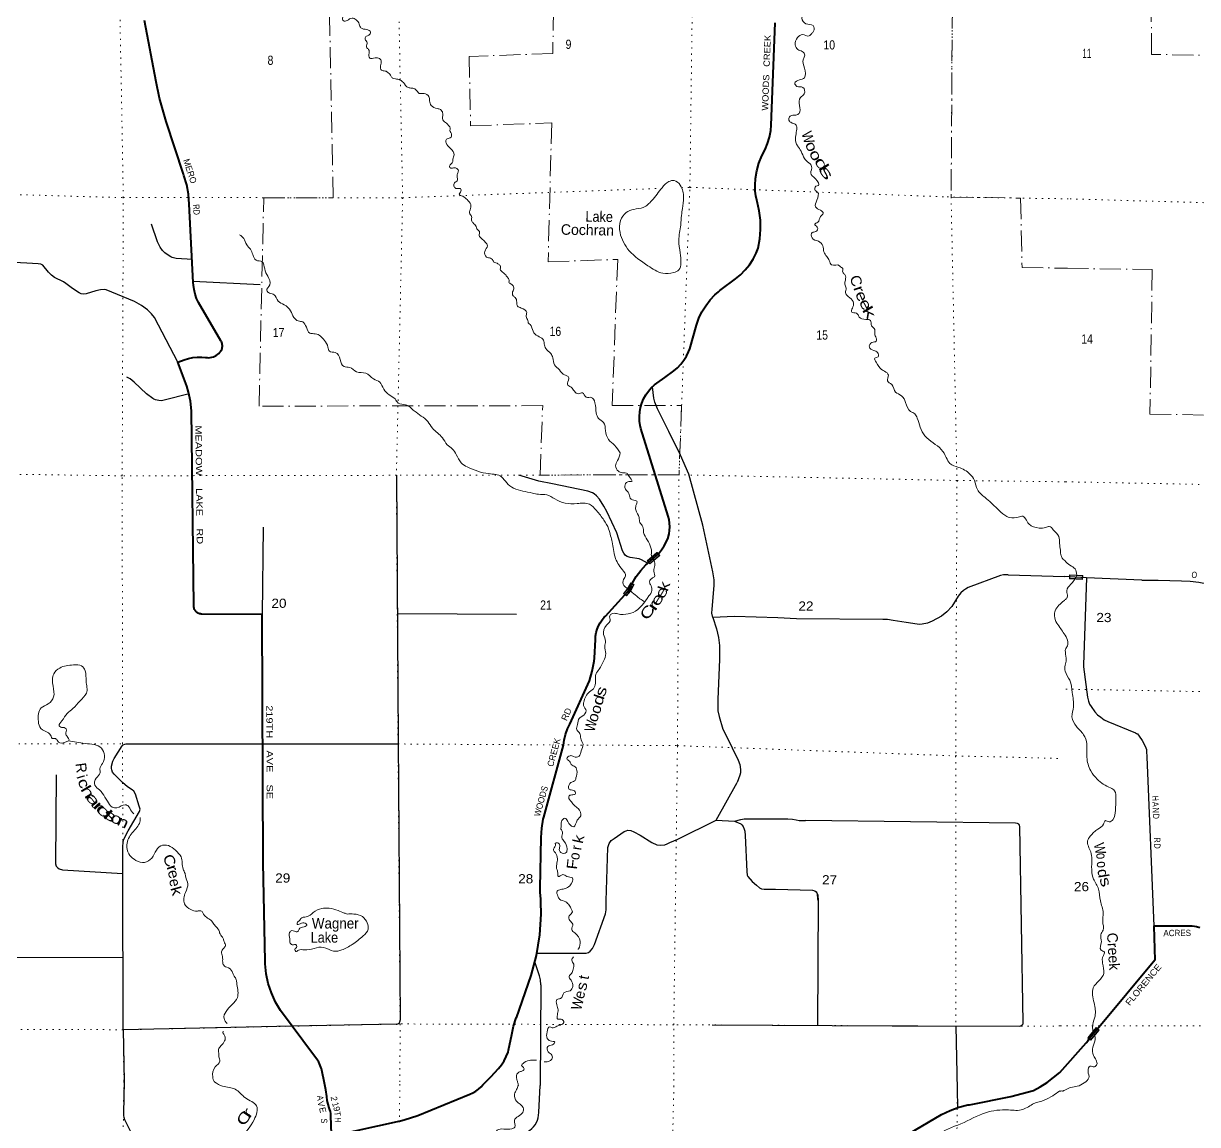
# Model space of a CAD drawing. Header units: feet. Extents: x -248627 to 3, y 0 to 184934.
# Drawn here: x -235923 to -213602, y 138053 to 158997 of the extents above; entities that cross this region are included whole.
import ezdxf
from ezdxf.enums import TextEntityAlignment as Align

# ---------------------------------------------------------------- set-up
doc = ezdxf.new("R2010")
doc.units = ezdxf.units.FT
doc.header["$LTSCALE"] = 80
doc.linetypes.add('DOT_DASHED', pattern=[7.7, 5, -1.2, 0.3, -1.2])
doc.linetypes.add('DOTTED', pattern=[1.5, 0.3, -1.2])
for name, color, linetype, lineweight in [('26', 7, 'Continuous', 40), ('29', 7, 'Continuous', 25), ('30', 7, 'Continuous', 13), ('31', 7, 'Continuous', 13), ('39', 7, 'Continuous', 13), ('41', 7, 'Continuous', 13), ('44', 7, 'DOT_DASHED', 13), ('61', 7, 'Continuous', 13), ('7', 7, 'DOTTED', 13)]:
    doc.layers.add(name, color=color, linetype=linetype, lineweight=lineweight)
doc.layers.add('27', color=7, linetype='Continuous')

msp = doc.modelspace()

# ---------------------------------------------------------------- linework, layer by layer
at = {"layer": '26'}
for points in [[(-230200.77, 138836.66), (-230248.22, 139083.81), (-230255.85, 139111.53), (-230279.1, 139176.74), (-230309.04, 139239.16), (-230345.34, 139298.1), (-230387.6, 139352.93), (-231038.08, 140218.78), (-231132.92, 140382.53), (-231210.12, 140555.3), (-231268.84, 140735.18), (-231308.43, 140920.22), (-231328.47, 141108.39), (-231330.47, 141158.64), (-231363.13, 143029.23), (-231382.12, 147752.4), (-232534.18, 147761.95), (-232542.6, 147762.43), (-232558.56, 147764.61), (-232574.21, 147768.45), (-232589.36, 147773.9), (-232603.86, 147780.91), (-232617.56, 147789.4), (-232630.28, 147799.27), (-232641.91, 147810.41), (-232652.31, 147822.71), (-232661.37, 147836.03), (-232668.98, 147850.23), (-232675.07, 147865.14), (-232679.57, 147880.61), (-232682.42, 147896.46), (-232683.6, 147912.52), (-232683.1, 147928.62), (-232729.15, 151631.75), (-232746.96, 151809.73), (-232783.28, 151984.87), (-232817.48, 152098.79), (-232985.27, 152557.24), (-232867.96, 152600.3), (-232786.84, 152626.14), (-232703.46, 152643.36), (-232618.73, 152651.77), (-232533.6, 152651.28), (-232461.85, 152643.9), (-232431.67, 152640), (-232401.26, 152639.27), (-232370.93, 152641.73), (-232341.02, 152647.34), (-232311.87, 152656.05), (-232283.79, 152667.76), (-232257.08, 152682.34), (-232232.04, 152699.63), (-232208.95, 152719.44), (-232188.06, 152741.56), (-232169.59, 152765.74), (-232164.21, 152773.89), (-232161.93, 152778.08), (-232153.8, 152795.69), (-232147.55, 152814.06), (-232143.26, 152832.97), (-232140.97, 152852.23), (-232140.7, 152871.63), (-232142.47, 152890.94), (-232146.24, 152909.97), (-232151.98, 152928.5), (-232159.62, 152946.32), (-232169.09, 152963.25), (-232594.88, 153690.04), (-232631.98, 153768.17), (-232660.71, 153849.75), (-232680.76, 153933.89), (-232691.9, 154019.66), (-232694.24, 154070.45), (-232770.55, 155562.59), (-232785.1, 155747.56), (-232818.9, 155929.99), (-232871.58, 156107.89), (-232880.21, 156131.72), (-233206.89, 157131.86), (-233336.66, 157578.77), (-233397.21, 157885.17), (-233619.92, 159051.75)], [(-223852.39, 148908.12), (-223828.63, 148931.81), (-223793.17, 148983.04), (-223740.71, 149061.15), (-223696.72, 149144.32), (-223667.56, 149214.9), (-223666.16, 149219.22), (-223648.66, 149285.88), (-223638.23, 149354), (-223634.98, 149422.84), (-223638.93, 149491.65), (-223650.06, 149559.66), (-223668.24, 149626.14), (-224187.9, 151291.89), (-224200.54, 151349.4), (-224211.59, 151434.97), (-224213.63, 151521.22), (-224206.64, 151607.22), (-224190.7, 151692.01), (-224165.99, 151774.68), (-224132.77, 151854.31), (-224091.41, 151930.03), (-224042.36, 152001.01), (-223986.16, 152066.47), (-223923.42, 152125.7), (-223732.44, 152262.81), (-223559.13, 152387.83), (-223488.06, 152448.18), (-223423.7, 152515.63), (-223366.73, 152589.43), (-223317.79, 152668.78), (-223277.42, 152752.82), (-223256.96, 152806.64), (-223127.86, 153259.22), (-223082.51, 153388.33), (-223023.91, 153511.98), (-222952.71, 153628.84), (-222869.68, 153737.61), (-222775.74, 153837.1), (-222709.63, 153894.5), (-222684.8, 153916.06), (-222659.63, 153934.93), (-222387.16, 154137.55), (-222288.82, 154218.02), (-222199.43, 154308.33), (-222119.98, 154407.49), (-222051.32, 154514.41), (-221994.21, 154627.92), (-221957.29, 154722.57), (-221957.13, 154723.21), (-221923.63, 154899.07), (-221908.69, 155077.47), (-221912.48, 155256.46), (-221934.96, 155434.07), (-221975.88, 155608.35), (-221983.34, 155634.13), (-222002.04, 155720.48), (-222011.62, 155808.31), (-222011.86, 155871.67), (-222011.96, 155896.84), (-222010.6, 155921.67), (-222003.79, 156045.95), (-221980.06, 156193.56), (-221941.03, 156337.88), (-221887.13, 156477.33), (-221824.48, 156600.76), (-221775.65, 156716.48), (-221739.18, 156836.66), (-221715.47, 156960), (-221705.67, 157063.94), (-221634.65, 159010.27)], [(-224350.04, 148342.23), (-224273.62, 148475.62), (-224188.78, 148591.55), (-224092.29, 148697.99), (-224068.38, 148720.6), (-224042.18, 148745.38), (-223852.39, 148908.12)], [(-227186.66, 138805.96), (-227035.24, 138961.75), (-226891.26, 139116.53), (-226834.18, 139187.13), (-226784.78, 139263.31), (-226743.62, 139344.24), (-226711.15, 139429.02), (-226699.83, 139466.86), (-226640.97, 139765.29), (-226605.64, 139924.9), (-226553.82, 140079.94), (-226552.12, 140084.23), (-226273.53, 140889.62), (-226168.07, 141270.59), (-226103.02, 141660.5), (-226079.07, 142055.07), (-226085.24, 142290.41), (-226085.9, 142315.4), (-226087.85, 142340.41), (-226098.08, 142471.73), (-226098.09, 142547.67), (-226081.87, 143513.2), (-226070.32, 143688.69), (-226040.48, 143862.01), (-226031.88, 143898.12), (-225657.53, 145271.87), (-225641.88, 145361.26), (-225616.49, 145471.01), (-225579.77, 145577.51), (-225538.69, 145667.03), (-225162.85, 146494.07), (-225109.29, 146676.98), (-225075.14, 146864.49), (-225068.47, 146924.11), (-225050.03, 147279.21), (-225045.59, 147345.49), (-225034.24, 147410.94), (-225016.12, 147474.85), (-224991.41, 147536.51), (-224960.4, 147595.26), (-224923.41, 147650.43), (-224880.86, 147701.44), (-224860.35, 147722.56), (-224490.51, 148130.02), (-224437.98, 148188.7), (-224400.2, 148241.51), (-224365.42, 148303.31), (-224350.04, 148342.23)], [(-213561.26, 141795.46), (-213620.49, 141814.17), (-213661.01, 141821.96), (-213703.63, 141828.18), (-214429.6, 141825.18), (-214415.71, 141179.7), (-215479.17, 139897.79), (-215659.75, 139680.11)], [(-216220.47, 139044.5), (-215720.42, 139606.98), (-215682.05, 139653.23), (-215659.75, 139680.11)], [(-230065.9, 137831.81), (-230066.95, 137861.12), (-230080.11, 138225.61), (-230081.54, 138262.44), (-230086.82, 138298.92), (-230095.87, 138334.64), (-230108.62, 138369.22), (-230108.83, 138369.71), (-230131.87, 138438.73), (-230148.46, 138513.04), (-230157.2, 138588.68), (-230172.32, 138712.66), (-230200.77, 138836.66)], [(-216721.24, 138702.51), (-216591.86, 138767.53), (-216463.77, 138849.71), (-216220.47, 139044.5)], [(-230065.9, 137831.81), (-230045.9, 137839.99), (-228755.34, 138124.92), (-228683.25, 138142.41), (-228428.42, 138225.73), (-227437.53, 138631.24), (-227378.58, 138656.74), (-227322.61, 138688.27), (-227270.25, 138725.47), (-227222.06, 138767.94), (-227186.66, 138805.96)], [(-219213.98, 137806.5), (-218466.43, 138243.77), (-218306.36, 138321.62), (-218139.03, 138382.31), (-217966.28, 138425.17), (-217940.29, 138429.98), (-217150.94, 138588.96), (-216721.24, 138702.51)]]:
    msp.add_lwpolyline(points, dxfattribs=at)
at = {"layer": '29'}
for p, q in [((-232694.52, 154096.91), (-231422.36, 154031.94)), ((-231364.2, 149417.3), (-231382.12, 147752.4)), ((-217205.21, 148510.21), (-216129.65, 148477.9)), ((-228806.34, 147773.37), (-226551.17, 147761.14)), ((-233937.46, 145296.91), (-228804.89, 145291.92)), ((-235298.17, 144702.72), (-235314.25, 143009.14)), ((-222755.55, 143840.78), (-222355.35, 144561.48)), ((-222755.55, 143840.78), (-222405.39, 143820.43)), ((-217060.95, 143787.67), (-221052.95, 143838.34)), ((-216914.3, 139991.78), (-216978.16, 143719.82)), ((-235182.14, 142900.33), (-234037.1, 142825.64)), ((-220816.66, 142313.89), (-220824.58, 139936.46)), ((-226158.03, 141312.66), (-225224.05, 141310.59)), ((-236613.21, 141238.33), (-234030.41, 141227.03)), ((-226084.17, 140711.93), (-226098.44, 138794.98)), ((-234027.64, 139856.29), (-234010.85, 138876.03)), ((-218196.84, 139922.57), (-218169.6, 138716.54)), ((-234010.85, 138876.03), (-234021.19, 138264.31)), ((-218169.6, 138716.54), (-218165.94, 138375.63))]:
    msp.add_line(p, q, dxfattribs=at)
for points in [[(-232709.22, 154508.26), (-233022.43, 154526.31), (-233096.41, 154544.17), (-233121.92, 154559.49), (-233172.94, 154587.56), (-233236.72, 154636.06), (-233282.64, 154679.45), (-233323.46, 154743.26), (-233371.93, 154840.25), (-233486.72, 155182.26)], [(-232985.27, 152557.24), (-233432.51, 153401.36), (-233487.36, 153474.11), (-233565.16, 153549.4), (-233681.23, 153634.91), (-233815.17, 153707.65), (-234350.89, 153927.15), (-234391.71, 153937.36), (-234455.48, 153932.25), (-234549.87, 153911.83), (-234728.44, 153855.68), (-234789.67, 153848.03), (-234827.93, 153855.68), (-234861.1, 153871), (-234993.75, 153957.78), (-235114.93, 154048.38), (-235162.12, 154080.29), (-235330.49, 154167.07), (-235392.99, 154206.63), (-235447.84, 154264.06), (-235554.98, 154396.78), (-235594.52, 154421.03), (-235641.72, 154427.41), (-235856, 154437.62), (-236218.25, 154458.04)], [(-232775.83, 151948.96), (-233248.2, 151829.75), (-233296.04, 151821.46), (-233347.69, 151824.64), (-233413.38, 151838.05), (-233444, 151849.53), (-233465.04, 151860.38), (-233582.39, 151954.81), (-233817.09, 152176.87), (-233893.62, 152235.57), (-233954.84, 152268.75)], [(-223653.71, 151237.61), (-223870.55, 151666.4), (-223916.47, 151791.46), (-223936.88, 151868.03), (-223962.39, 152084.98)], [(-222820.07, 147696.6), (-222833.55, 147783), (-222832.27, 147853.19), (-222791.45, 148307.51), (-222790.18, 148415.98), (-222816.96, 148567.85), (-223005.74, 149450.96), (-223276.15, 150420.86), (-223434.32, 150788.39), (-223653.71, 151237.61)], [(-228832.73, 150402.19), (-228802.1, 145366.22), (-228763.11, 140038.31)], [(-224060.8, 148728.22), (-224170.31, 148796.28), (-224220.05, 148815.42), (-224388.42, 148840.94), (-224445.82, 148854.98), (-224475.16, 148876.67), (-224507.05, 148918.79), (-224531.28, 148968.56), (-224643.53, 149310.57), (-224833.58, 149715.12), (-224888.43, 149815.94), (-224972.61, 149946.11), (-225031.28, 150009.92), (-225072.1, 150050.76), (-225107.82, 150071.18), (-225194.55, 150101.8), (-225868.03, 150239.63), (-226123.13, 150290.68), (-226505.79, 150402.98)], [(-217205.21, 148510.21), (-217293.94, 148506.6), (-217344.97, 148493.85), (-217959.77, 148266.68), (-218015.89, 148238.61), (-218049.06, 148213.09), (-218100.07, 148164.59), (-218151.1, 148100.79), (-218273.55, 147906.81), (-218365.38, 147807.26), (-218467.43, 147723.04), (-218649.82, 147624.77), (-218737.84, 147590.32), (-218838.6, 147568.62), (-218889.62, 147566.06), (-218931.72, 147569.9), (-219140.9, 147600.53), (-219390.91, 147641.37), (-219495.5, 147656.67), (-219584.79, 147661.79), (-221227.66, 147671.99), (-221579.71, 147692.41), (-222406.25, 147717.94), (-222820.07, 147696.6)], [(-214663.62, 148408.22), (-215712.13, 148454.52), (-216039.75, 148472.75), (-216129.65, 148477.9)], [(-215712.13, 148454.52), (-215769.22, 146794.7), (-215771.67, 146760.45), (-215692.36, 146184.73), (-215675.2, 146107.88), (-215652.75, 146050.9), (-215624.13, 146002.38), (-215554.83, 145902.7), (-215503.72, 145847.27), (-215443.25, 145798.45), (-215375.15, 145752.76), (-215305.12, 145720.09), (-214783.61, 145503.83), (-214760.53, 145493.56), (-214745.44, 145482.37), (-214711.35, 145442.42), (-214656.44, 145357.04), (-214615.01, 145285.94), (-214585.65, 145217.01), (-214574.99, 145185.2), (-214572.44, 145146.26), (-214567.66, 145047.39), (-214429.6, 141825.18)], [(-214663.62, 148408.22), (-214352.49, 148404.84), (-213903.63, 148396.75), (-213741.88, 148386.64), (-213578.11, 148366.42), (-213377.94, 148334.07), (-213084.77, 148281.5), (-212933.13, 148253.19), (-212613.68, 148182.43), (-212140.56, 148053.03), (-211594.8, 147893.17), (-210852.22, 147667.89), (-210583.7, 147590.03), (-210537.2, 147579.93), (-210476.54, 147573.85), (-210428.01, 147569.81), (-209989.26, 147561.72), (-209746.64, 147559.71), (-209324.06, 147567.79), (-209210.84, 147573.86), (-209113.79, 147585.99), (-209038.98, 147602.17), (-208772.09, 147672.93), (-208669.66, 147698.25)], [(-222820.07, 147696.6), (-222749.36, 147479.29), (-222709.82, 147319.76), (-222693.24, 147167.9), (-222693.24, 146897.35), (-222718.75, 146146.96), (-222720.03, 145921.08), (-222698.34, 145815.16), (-222624.36, 145575.23), (-222565.69, 145452.72), (-222336.09, 144983.09), (-222304.21, 144900.14), (-222290.18, 144804.43), (-222291.45, 144741.89), (-222301.66, 144695.95), (-222355.35, 144561.48)], [(-234033.04, 143323.18), (-234028.65, 143433.75), (-234017.16, 143483.53), (-233930.43, 143641.77), (-233716.14, 144004.2), (-233707.22, 144053.96), (-233726.35, 144111.4), (-233793.95, 144334.71), (-233824.56, 144390.87), (-233853.9, 144417.67), (-233945.73, 144478.93), (-234037.57, 144560.6), (-234195.73, 144718.85), (-234227.62, 144758.4), (-234244.2, 144797.95), (-234250.58, 144824.76), (-234246.75, 144871.98), (-234222.52, 144962.58), (-234195.73, 145014.91), (-234047.77, 145254.83), (-234026.1, 145273.96), (-233998.03, 145289.27), (-233937.46, 145296.91)], [(-225224.05, 141310.59), (-225181.74, 141328.07), (-225149.86, 141352.33), (-225107.77, 141402.09), (-225068.22, 141474.84), (-224859.04, 142061.87), (-224842.46, 142134.61), (-224843.73, 142306.89), (-224813.12, 143322.71), (-224787.6, 143399.28), (-224746.8, 143455.43), (-224695.77, 143493.72), (-224501.9, 143623.89), (-224466.17, 143639.2), (-224430.46, 143649.41), (-224374.35, 143644.31), (-224318.22, 143621.33), (-224195.78, 143557.53), (-223976.39, 143414.6), (-223879.44, 143376.31), (-223808.02, 143368.66), (-223731.48, 143373.76), (-223683.01, 143391.62), (-223634.56, 143414.6), (-223481.49, 143480.96), (-222755.55, 143840.78)], [(-222405.39, 143820.43), (-222287.63, 143854.95), (-222220.03, 143865.15), (-222132.02, 143867.71), (-221392.22, 143865.16), (-221303.57, 143860.69), (-221231.5, 143849.84), (-221173.46, 143838.99), (-221126.91, 143837.08), (-221052.95, 143838.34)], [(-222405.39, 143820.43), (-222287.63, 143770.72), (-222264.03, 143753.49), (-222239.8, 143724.14), (-222218.75, 143673.73), (-222209.19, 143636.09), (-222200.89, 143551.22), (-222172.83, 142864.64), (-222162.63, 142795.72), (-222152.42, 142767.65), (-222070.79, 142678.32), (-221989.16, 142603.02), (-221930.48, 142558.36), (-221889.67, 142539.21), (-221843.74, 142532.83), (-221626.91, 142527.73), (-220922.82, 142512.41), (-220875.62, 142498.37), (-220853.94, 142481.79), (-220839.91, 142462.64), (-220823.33, 142412.87), (-220816.66, 142313.89)], [(-216978.16, 143719.82), (-216985.29, 143745.18), (-217001.87, 143764.32), (-217026.11, 143780.91), (-217060.95, 143787.67)], [(-234027.64, 139856.29), (-234035.24, 142839.96), (-234033.04, 143323.18)], [(-235314.25, 143009.14), (-235302.87, 142970.51), (-235272.26, 142934.78), (-235246.75, 142916.91), (-235182.14, 142900.33)], [(-226084.17, 140711.93), (-226091.18, 140803.58), (-226111.59, 140882.71), (-226200.87, 141145.59)], [(-228839.08, 139964.94), (-230816.85, 139926.55), (-234027.64, 139856.29)], [(-216986.35, 139924.82), (-216959.16, 139932.6), (-216934.92, 139946.64), (-216919.62, 139967.05), (-216914.3, 139991.78)], [(-222827.38, 139948.54), (-219405.35, 139931.8), (-218921.27, 139927.61), (-216986.35, 139924.82)], [(-226139.12, 138177.97), (-226125.14, 138278.53), (-226098.44, 138794.98)], [(-234021.2, 138264.31), (-234020.5, 138219.78), (-234014.54, 138189.97), (-234001, 138147.16), (-233977.71, 138096.76), (-233856.4, 137853.99)], [(-226398.46, 137894.38), (-226346.45, 137916.86), (-226303.66, 137942.33), (-226255.46, 137977.55), (-226223.51, 138007.36), (-226193.72, 138046.92), (-226169.35, 138091.89), (-226150.39, 138134.7), (-226139.12, 138177.97)]]:
    msp.add_lwpolyline(points, dxfattribs=at)
for centre, radius, start, end in [((-222108.28, 142249.42), 1293.22, 2.85764, 8.43471), ((-228828.12, 140029.61), 65.59, 260.37851, 7.62689)]:
    msp.add_arc(centre, radius, start, end, dxfattribs=at)
at = {"layer": '31'}
for p, q in [((-216034.96, 148510.24), (-215785.34, 148496.56)), ((-215785.34, 148496.56), (-215789.44, 148421.68))]:
    msp.add_line(p, q, dxfattribs=at)
msp.add_lwpolyline([(-215789.44, 148421.68), (-216039.06, 148435.36), (-216034.96, 148510.24)], dxfattribs=at)
msp.add_lwpolyline([(-216030.63, 148442.9), (-216027.41, 148501.81), (-215793.76, 148489.01), (-215796.98, 148430.1)], close=True, dxfattribs=at)
at = {"layer": '39'}
msp.add_lwpolyline([(-216225.32, 138686.84), (-216221.33, 138689.67), (-216214.81, 138691.84), (-216213.08, 138691.41), (-216207.86, 138690.54), (-216201.34, 138689.67), (-216187.87, 138693.14), (-216170.93, 138690.54), (-216160.93, 138690.1), (-216155.72, 138691.84), (-216152.68, 138692.71), (-216145.55, 138697.7)], dxfattribs=at)
for points in [[(-220928.84, 162451.58), (-220929.43, 162381.04), (-220867.31, 162344.24), (-220892.08, 162271.87), (-220951, 162209.87), (-220923.45, 162133.04), (-220831.07, 162102.04), (-220761.23, 162024.86), (-220842.03, 161995.29), (-220896.84, 161943.34), (-220834.62, 161918.63), (-220730.26, 161875.43), (-220704.65, 161806.69), (-220739.22, 161766.66), (-220761.52, 161748.7), (-220823.91, 161753.25), (-220880.58, 161719.45), (-220837.71, 161547.75), (-220823.25, 161350.08), (-220740.14, 161174.02), (-220755.9, 160974.59), (-220806.76, 160912.52), (-220871.42, 160886.85), (-220863.88, 160824.3), (-220825.98, 160781.65), (-220858.87, 160701.29), (-220949.89, 160653.67), (-220958.5, 160587.22), (-220922.94, 160504.28), (-220868.91, 160463.51), (-220831.24, 160392.65), (-220785.85, 160281.4), (-220758.7, 160156.2), (-220789.78, 160051.63), (-220791.11, 159892.4), (-220829.84, 159836.28), (-220900.75, 159784.45), (-220915.39, 159720.07), (-220841, 159705.34), (-220785.26, 159628.28), (-220864.14, 159586.6), (-220927.51, 159474.24), (-220863.34, 159441.46), (-220922.37, 159365.35), (-220993.05, 159341.74), (-221068.4, 159241.58), (-221123.99, 159094.89), (-221046.32, 158991.44), (-220911.69, 158956.05), (-220902.51, 158849.14), (-220937.08, 158809.11), (-220985.81, 158761.13), (-221114.5, 158784.37), (-221205.59, 158728.69), (-221251.05, 158589.97), (-221201.44, 158500.87), (-221117.17, 158463.88), (-221069.44, 158392.94), (-221096.2, 158322.61), (-221073.52, 158145.03), (-221077.03, 157965.65), (-221170.03, 157922.07), (-221259.15, 157860.32), (-221219.38, 157799.52), (-221102.74, 157780.41), (-221079.59, 157659.27), (-221148.62, 157591.31), (-221172.08, 157434.27), (-221175.32, 157287.14), (-221240.03, 157255.43), (-221344.91, 157236.14), (-221373.63, 157171.87), (-221335.83, 157117.13), (-221231.57, 157061.84), (-221222.11, 156989.19), (-221239.23, 156868.39), (-221238.31, 156737.35), (-221204.67, 156666.52), (-221139.06, 156565.19), (-221073.75, 156427.57), (-221015.88, 156364.6), (-220938.05, 156279.29), (-220955.22, 156152.44), (-220867.56, 156038.83), (-220810.21, 155913.37), (-220860.67, 155899.68), (-220871.39, 155821.15), (-220827.34, 155790.55), (-220840.72, 155635.45), (-220861.93, 155506.61), (-220769.79, 155447.39)], [(-231579.32, 160562.4), (-231510.66, 160586.02), (-231438.54, 160541.07), (-231405.13, 160442.02), (-231405.11, 160444.04), (-231321.27, 160356.67), (-231263.71, 160255.4), (-231195.47, 160228.63), (-231145.76, 160151.61), (-231117.84, 160119.13), (-231118.2, 160076.8), (-231031.91, 160039.8), (-230970.15, 159960.67), (-230930.81, 159847.46), (-230890.78, 159818.91), (-230812.13, 159832.37), (-230760.24, 159775.5), (-230724.49, 159716.74), (-230692.44, 159696.32), (-230637.82, 159726.1), (-230593.62, 159713.64), (-230577.74, 159685.29), (-230531.31, 159699.01), (-230453, 159672.16), (-230421.07, 159637.62), (-230387.02, 159615.17), (-230369.6, 159530.36), (-230325.46, 159511.85), (-230270.65, 159563.81), (-230225.01, 159482.8), (-230231.71, 159404.24), (-230177.42, 159393.71), (-230143.7, 159332.96), (-230128.18, 159262.27), (-230098.32, 159219.69), (-230021.77, 159223.09), (-229957.25, 159232.64), (-229884.88, 159217.92), (-229814.79, 159170.98), (-229853.49, 159118.89), (-229837.96, 159048.21), (-229769.45, 159053.69), (-229676.44, 159099.28), (-229598.19, 159064.36), (-229538.45, 158983.24), (-229506.81, 158914.44), (-229456.67, 158889.83), (-229396.31, 158883.28), (-229326.25, 158832.31), (-229354.92, 158776.1), (-229411.55, 158746.34), (-229428.08, 158696.08), (-229390.34, 158633.27), (-229394.69, 158595.01), (-229399.14, 158544.65), (-229361.21, 158504.02), (-229356, 158405.21), (-229324.42, 158328.34), (-229320.39, 158328.31), (-229209.49, 158345.53), (-229141.24, 158318.76), (-229123.76, 158242.02), (-229134.64, 158145.35), (-229114.82, 158106.88), (-229044.46, 158092.19), (-228986.33, 158059.45), (-228936.5, 157998.57), (-228906.63, 157958), (-228852.38, 157943.44), (-228761.95, 157920.52), (-228699.92, 157873.64), (-228608.1, 157776.12), (-228541.71, 157767.51), (-228467.43, 157740.69), (-228401.58, 157667.57), (-228306.96, 157664.77), (-228214.8, 157607.57), (-228201.38, 157526.82), (-228171.92, 157437.88), (-228053.62, 157376.43), (-227995.36, 157359.82), (-227953.61, 157294.97), (-227951.73, 157278.83), (-227948.68, 157161.88), (-227880.73, 157098.83), (-227834.81, 157052.09), (-227809, 157007.53), (-227817.42, 156963.25), (-227797.64, 156920.75), (-227790.29, 156836.03), (-227830.77, 156812.17)], [(-227830.77, 156812.17), (-227889.42, 156782.42), (-227889.89, 156725.99), (-227802.16, 156620.44), (-227734.71, 156498.93), (-227757.56, 156414.46), (-227766.11, 156356.07), (-227808.81, 156306.03), (-227819.28, 156257.74), (-227765, 156247.21), (-227696.54, 156246.64), (-227654.67, 156195.9), (-227673.26, 156139.61), (-227675.9, 156065.05), (-227676.4, 156004.58), (-227727.06, 155966.7), (-227735.74, 155892.18), (-227691.74, 155855.53), (-227613.21, 155854.88), (-227611.74, 155790.37), (-227638.27, 155748.25), (-227572.14, 155709.41), (-227490.1, 155646.24), (-227418.4, 155550.9), (-227433.32, 155452.25), (-227443.91, 155389.85), (-227404.17, 155325.01), (-227402.77, 155252.43), (-227375, 155201.81), (-227319.17, 155134.82), (-227303.45, 155088.33), (-227255.52, 155039.55), (-227258.18, 154962.97), (-227214.35, 154906.17), (-227142.43, 154837.03), (-227102.73, 154768.17), (-227153.96, 154661.76), (-227118.6, 154554.63), (-227044.29, 154531.84), (-227006.25, 154505.31), (-226968.46, 154448.56), (-226918.22, 154436.05), (-226892.19, 154417.69), (-226856.25, 154381.11), (-226856.55, 154344.83), (-226852.88, 154302.46), (-226798.9, 154255.65), (-226743, 154196.73), (-226703.17, 154143.99), (-226687.31, 154113.62), (-226695.67, 154077.41), (-226647.68, 154036.69), (-226599.92, 153967.76), (-226622.73, 153889.33), (-226615.28, 153816.7), (-226575.26, 153786.13), (-226543.81, 153693.15), (-226528.31, 153620.45), (-226462.16, 153583.62), (-226356.16, 153496.06), (-226366.85, 153421.56), (-226333.26, 153344.68), (-226325.56, 153302.29), (-226289.58, 153269.74), (-226234.26, 153142.28), (-226146.4, 153052.86), (-226048.24, 152991.57), (-226022.78, 152904.68), (-225993.34, 152813.73), (-225897.47, 152718.19), (-225861.88, 152639.28), (-225824.75, 152503.91), (-225734.94, 152406.41), (-225635.05, 152310.84), (-225578.84, 152290.21), (-225553.07, 152241.62), (-225582.2, 152128.98), (-225512.14, 152078), (-225448.34, 152000.87), (-225376.26, 151951.9), (-225297.56, 151971.4), (-225223.76, 151886.13), (-225127.11, 151885.32), (-225059.5, 151781.96), (-225032.92, 151588.22), (-224987.5, 151481.01), (-224893.45, 151409.68), (-224858.52, 151252.15), (-224797.49, 151084.34), (-224685.65, 150972.54), (-224576.08, 150830.53)], [(-223395.5, 155477.23), (-223371.6, 155686.67), (-223436.12, 155919.02), (-223554.17, 156010.71), (-223655.03, 155989.37), (-223780.85, 155873.5), (-223978.24, 155627.19), (-224138.41, 155497.5), (-224317.95, 155460.68), (-224463.45, 155399.4), (-224571.42, 155251.13), (-224581.4, 155019.39), (-224407.06, 154675.26), (-224051.01, 154388.08), (-223770.26, 154246.67), (-223560.71, 154261.05), (-223461.62, 154310.63), (-223424.28, 154441.34), (-223436.78, 154632.95), (-223462.97, 154873.05), (-223428.33, 155163.03), (-223412.7, 155346.34), (-223395.5, 155477.23)], [(-220769.79, 155447.39), (-220717.94, 155386.49), (-220770.84, 155322.42), (-220822.07, 155216.01), (-220880.78, 155178.19), (-220830.9, 155123.35), (-220857.8, 155036.9), (-220928.39, 155023.37), (-220931.28, 154918.57), (-220808.99, 154853.06), (-220725.1, 154769.71), (-220703.95, 154650.6), (-220650.29, 154565.5), (-220604.63, 154486.5), (-220558.99, 154405.49), (-220408.1, 154388.11), (-220400.13, 154377.97), (-220348.11, 154337.22), (-220346.7, 154264.64), (-220306.8, 154219.96), (-220297.61, 154115.07), (-220304.3, 154036.5), (-220282.76, 153963.76), (-220295.55, 153879.2), (-220213.81, 153779.75), (-220140.15, 153678.35), (-220163.09, 153583.8), (-220175.81, 153507.3), (-220087.38, 153486.41), (-220033.62, 153413.39), (-219909.16, 153366), (-219820.71, 153347.12), (-219797.39, 153246.14), (-219739.56, 153177.12), (-219738.24, 153094.47), (-219712.73, 153013.62), (-219709.21, 152953.12), (-219791.95, 152931.63), (-219841.04, 152841.33), (-219759, 152778.16), (-219684.83, 152737.23), (-219675.45, 152654.5), (-219738.08, 152630.83), (-219712.56, 152552), (-219608.98, 152416.09), (-219550.87, 152381.34), (-219479, 152306.16), (-219493.98, 152199.44), (-219416.02, 152130.26), (-219342.73, 151984.51), (-219230.52, 151917.06), (-219151.07, 151785.38), (-219055.81, 151617.28), (-218977.67, 151570.26), (-218930, 151491.25), (-218875.06, 151317.44), (-218785.83, 151151.4), (-218473.84, 150892.81), (-218378.46, 150738.82), (-218308.92, 150625.36), (-218146.41, 150553.46), (-217929.98, 150426.68), (-217842.39, 150305.01), (-217785.44, 150131.18), (-217641.72, 149978.8), (-217409.87, 149769.25), (-217267.95, 149643.1), (-217179.7, 149600.03), (-216988.29, 149612.56), (-216941.85, 149626.28), (-216808.17, 149478.02), (-216615.5, 149399.82), (-216488.56, 149408.85), (-216419.91, 149430.45), (-216343.95, 149363.3), (-216238.25, 149239.46), (-216225.28, 149104.3), (-216210.23, 148977.18), (-216195, 148872.23), (-216163.27, 148813.51), (-216159.88, 148809.2), (-216126.91, 148780.46)], [(-231813.21, 154976.55), (-231735.25, 154907.37), (-231677.85, 154787.96), (-231608.08, 154702.72), (-231562.62, 154599.54), (-231499.08, 154492.17), (-231386.53, 154465.04), (-231337.33, 154327.55), (-231280.1, 154187.99), (-231239.17, 154024.37), (-231298.46, 153918.02), (-231242.5, 153867.17), (-231158.16, 153838.24), (-231082.65, 153716.67), (-230964.42, 153647.15), (-230844.58, 153529.24), (-230781.17, 153405.75), (-230699.16, 153338.55), (-230614.74, 153319.71), (-230545.11, 153218.34), (-230479.58, 153106.93), (-230374.97, 153093.97), (-230200.81, 152969.56), (-230133.41, 152842.01), (-230107.91, 152761.16), (-229995.34, 152736.04), (-229901.78, 152606.25), (-229828.4, 152470.59), (-229719.8, 152453.56), (-229589.6, 152369.83), (-229416.63, 152344.21), (-229266.5, 152236.13), (-229150.22, 152174.69), (-229072.8, 152041.01), (-228970.99, 151933.32), (-228856.87, 151853.76), (-228797.1, 151776.67), (-228658.43, 151743.26), (-228492.26, 151626.99), (-228238.19, 151425.31), (-228146.61, 151299.58), (-227958.84, 151116.6), (-227865.29, 150984.8), (-227765.3, 150901.32), (-227693.67, 150797.92), (-227600.34, 150639.91), (-227486.2, 150562.37), (-227074.45, 150433.97), (-226833.3, 150373.51), (-226733.58, 150257.79), (-226605.51, 150159.97), (-226245.85, 150064.26), (-226131.25, 150041.13), (-225974.26, 150031.77), (-225821.86, 149953.91), (-225625.18, 149873.66), (-225397.69, 149865.73), (-225162.2, 149851.68), (-225028.28, 149731.64), (-224886.82, 149549.04), (-224797.59, 149383.01), (-224760.44, 149249.66), (-224729.16, 149136.51), (-224675.18, 148847.8), (-224536.23, 148606.77), (-224476.8, 148489.36), (-224513.62, 148421.13), (-224508.52, 148308.21), (-224441.53, 148249.82), (-224381.38, 148200.2)], [(-224576.08, 150830.53), (-224629.68, 150681.8), (-224666.75, 150583.34), (-224613.22, 150482.1), (-224536.95, 150451.23), (-224440.42, 150436.32), (-224410.67, 150381.65), (-224353.03, 150290.46), (-224435.69, 150279.05), (-224490.75, 150196.86), (-224477.12, 150140.3), (-224413.37, 150057.13), (-224387.92, 149970.24), (-224345.94, 149933.6), (-224259.54, 149910.71), (-224278.36, 149826.21), (-224281.07, 149743.58), (-224219.86, 149597.94), (-224202.51, 149505.07), (-224146.8, 149423.97), (-224133.63, 149312.99), (-224062.28, 149175.33), (-223993.06, 149023.57), (-223983.62, 148948.91), (-223984.22, 148876.34), (-223976.05, 148851.83), (-223936.25, 148786.04)], [(-223936.25, 148786.04), (-223934.67, 148781.19), (-223919.35, 148686.32), (-223938.37, 148579.64), (-223927.2, 148470.7), (-223979.8, 148440.9), (-224016.82, 148348.48), (-223989.05, 148297.85), (-223977.69, 148211.08), (-224030.92, 148106.7), (-224333.57, 147794.74), (-224521.18, 147755.98), (-224622.78, 147764.09), (-224717.56, 147776.46), (-224779.37, 147710.51), (-224767.01, 147661.04), (-224839.07, 147548.98), (-224892.9, 147372.03), (-224855.67, 147248.76), (-224870.64, 147144.06), (-224853.59, 147014.91), (-224895.11, 146866.09), (-224976.92, 146715.58), (-225040.15, 146619.35), (-225047.38, 146476.28), (-225070.46, 146365.61), (-225159.73, 146285.71), (-225270.13, 146087.07), (-225272.66, 146024.6), (-225227.21, 145921.42), (-225298.53, 145821.22), (-225359.31, 145777.37), (-225388.44, 145664.73), (-225405.37, 145566.1), (-225345.58, 145491.02), (-225328.23, 145398.15), (-225284.86, 145286.92), (-225318.14, 145160.2), (-225359.27, 145057.73), (-225464.04, 145050.54), (-225532.36, 145069.25), (-225593.25, 145011.29), (-225543.32, 144962.5), (-225493.6, 144887.51), (-225451.46, 144869.01), (-225399.78, 144787.95), (-225419.1, 144644.99), (-225433.58, 144598.75), (-225500.3, 144567.05), (-225553.19, 144502.98), (-225545.79, 144424.3), (-225465.36, 144409.53), (-225427.63, 144346.72), (-225478.15, 144324.97), (-225546.78, 144305.38), (-225557.05, 144281.28), (-225505.46, 144190.14), (-225451.63, 144125.19), (-225377.64, 144062.08), (-225328.43, 143926.62), (-225393.59, 143840.48), (-225461.06, 143718.07), (-225553.19, 143779.31), (-225632.91, 143878.75), (-225687.65, 143834.85), (-225702.5, 143744.27), (-225705.13, 143669.7)], [(-216126.91, 148780.46), (-216027.15, 148691.51), (-215931.21, 148625.77), (-215897.22, 148504.07)], [(-215897.22, 148504.07), (-215964.61, 148380.17), (-216038.2, 148302.44), (-216088.27, 148171.99), (-216077.34, 148081.11), (-216091.02, 148063.92), (-216134.07, 148020.49)], [(-224381.38, 148200.2), (-224376.54, 148196.24), (-224264.54, 148104.6), (-224202.53, 148053.69), (-224114.26, 147997.04)], [(-216134.07, 148020.49), (-216241.13, 147929.22), (-216306.42, 147826.96), (-216321.34, 147728.31), (-216278.18, 147590.87), (-216202.56, 147483.41), (-216140.13, 147388.42)], [(-216140.13, 147388.42), (-216073.72, 147264.35), (-216077.14, 147155.5), (-216112.19, 147095.44), (-216114.9, 147041.02), (-216098.7, 146889.58), (-216120.13, 146791.03), (-216119.59, 146676.08), (-216029.05, 146503.54), (-215983.67, 146269.04), (-215960.96, 145996.52), (-215989.58, 145809.34), (-215905.27, 145622.75), (-215768.12, 145467.77), (-215707.85, 145293.59), (-215705.06, 145039.47), (-215631.77, 144780.43), (-215510.77, 144623.63), (-215393.06, 144525.36), (-215254.83, 144455.06), (-215178.92, 144399.66), (-215152.56, 144254.14), (-215163.52, 144028.42), (-215212.17, 143851.57), (-215283.26, 143812.13), (-215351.55, 143833.15), (-215390.71, 143767.1), (-215494.75, 143673.62), (-215641.68, 143538.33), (-215691.2, 143450.23), (-215633.44, 143237.76), (-215614.81, 142961.26), (-215579.56, 142722.86), (-215483.23, 142530.07), (-215449.79, 142307.83), (-215394.27, 142077.24), (-215404.44, 141914.03), (-215396.46, 141750.58), (-215439.93, 141662.4), (-215429.55, 141529.17), (-215435.6, 141371.96), (-215373.64, 141328.83), (-215392.54, 141270.59), (-215406.58, 141119.52), (-215384.85, 140927.67), (-215477.41, 140785.66), (-215583.96, 140653.9), (-215569.52, 140365.34), (-215550.56, 140115.05), (-215594.95, 139956.3), (-215590.09, 139826.92)], [(-235064.92, 145353.54), (-235131.88, 145324.22), (-235258.74, 145325.27), (-235282.6, 145361.75), (-235324.59, 145398.39), (-235378.95, 145398.84), (-235398.74, 145441.33), (-235448.57, 145502.22), (-235592.85, 145588.08), (-235640.07, 145721.51), (-235585.56, 145979.08), (-235452.02, 146054.58), (-235350.23, 146186.78), (-235360.61, 146390.46), (-235346.56, 146626.19), (-235232.87, 146736.12), (-234974.63, 146794.45), (-234817.71, 146775), (-234752, 146685.76), (-234731.52, 146486.03), (-234725.36, 146258.19), (-234851.47, 146108.06), (-234981.54, 145966.01), (-235091.06, 145872.18), (-235194.95, 145729.92), (-235244.04, 145639.61), (-235214.07, 145611.15), (-235151.71, 145602.56), (-235111.63, 145580.06), (-235112.05, 145529.67), (-235120.5, 145481.36), (-235092.68, 145436.78), (-235068.86, 145396.27), (-235055, 145367.93), (-235062.46, 145353.12)], [(-235067.2, 145353.92), (-234751.48, 145300.91), (-234442.1, 145211.66), (-234382.85, 145072.08), (-234422.37, 144921.23), (-234471.54, 144820.84), (-234466.17, 144740.17), (-234539.47, 144644.02), (-234564.79, 144505.14), (-234478.93, 144417.75), (-234373.35, 144279.8), (-234327.64, 144206.85), (-234237.99, 144091.2), (-234147.49, 144076.34), (-233989.92, 144135.51), (-233919.75, 144098.64), (-233852.21, 143987.22), (-233824.66, 143965.26)], [(-233703.3, 143890), (-233710.74, 143806.64), (-233853.41, 143602.21), (-233958.01, 143375.29), (-233921.19, 143201.63), (-233821.35, 143100.01), (-233662.8, 143036.21), (-233511.3, 143091.39), (-233313.78, 143353.82), (-233168.75, 143358.67), (-233034.57, 143268.86), (-232926.88, 143142.99), (-232886.51, 142912.85), (-232850.97, 142827.89), (-232837.89, 142757.99), (-232796.2, 142633.92), (-232843.9, 142469.02), (-232861.82, 142251.47), (-232743.91, 142143.65), (-232617.29, 142114.38), (-232548.79, 142117.84), (-232481.05, 142030.6), (-232401.03, 141967.45), (-232327.06, 141902.33), (-232279.32, 141831.38), (-232211.51, 141752.2), (-232185.94, 141679.42), (-232126.24, 141594.27), (-232108.62, 141533.65), (-232085.16, 141448.79), (-232119.8, 141400.7), (-232156.55, 141340.53), (-232139.2, 141247.66), (-232134.07, 141138.76), (-232102.44, 141067.95), (-232056.31, 141045.39), (-231954.29, 140963.91), (-231930.68, 140897.19), (-231902.81, 140858.66), (-231875.19, 140789.9), (-231863.71, 140717.23), (-231855.71, 140469.22), (-231955.51, 140334.99), (-232108.75, 140070.18), (-232052.42, 139972.38)], [(-225705.13, 143669.7), (-225677.38, 143617.06), (-225688.34, 143510.32), (-225640.64, 143435.34), (-225587.39, 143299.84), (-225606.12, 143227.42), (-225704.81, 143226.22), (-225736.55, 143282.93), (-225727.83, 143363.49), (-225769.73, 143410.2), (-225814.13, 143398.47), (-225806.39, 143360.11), (-225822.74, 143332.02), (-225845.37, 143273.75), (-225809.55, 143223.06), (-225772.23, 143109.87), (-225785.26, 142997.09), (-225789.91, 142922.55), (-225768.24, 142863.91), (-225752.92, 142769.04), (-225670.05, 142806.65), (-225593.8, 142773.77), (-225487.33, 142742.65), (-225536.9, 142593.89), (-225625.95, 142540.2), (-225706.65, 142522.73), (-225777.39, 142491.06), (-225762.06, 142398.21), (-225730.33, 142339.49), (-225613.96, 142288.13), (-225550.04, 142225.11), (-225502.39, 142144.08), (-225486.68, 142095.57), (-225547.68, 142025.52), (-225534.36, 141932.69), (-225480.56, 141863.7), (-225497.51, 141763.05), (-225441.69, 141696.07), (-225338.26, 141542.01), (-225371.72, 141393.12), (-225378.71, 141381.25)], [(-229770.3, 142056.51), (-229643.42, 142057.47), (-229478.71, 142007.72), (-229387.07, 141888.03), (-229369.96, 141766.94), (-229461.62, 141642.72), (-229672.41, 141479.18), (-229872.65, 141374), (-230025.89, 141351.08), (-230220.63, 141423.25), (-230583.52, 141373.85), (-230694.32, 141368.72), (-230742.83, 141346.95), (-230762.66, 141383.4), (-230725.96, 141437.52), (-230745.76, 141478), (-230802.21, 141470.4), (-230850.29, 141501.04), (-230861.64, 141587.81), (-230862.7, 141702.72), (-230818.06, 141742.67), (-230769.85, 141728.16), (-230707.47, 141723.61), (-230682.9, 141771.78), (-230587.9, 141813.33), (-230533.22, 141851.17), (-230569.21, 141881.71), (-230661.92, 141872.4), (-230722.41, 141862.82), (-230712.03, 141901.03), (-230667.39, 141940.98), (-230651.03, 141971.08), (-230546.05, 142002.46), (-230412.43, 142088.04), (-230250.72, 142161.28), (-230109.71, 142166.16), (-229942.92, 142124.46), (-229822.88, 142075.96), (-229766.15, 142056.54)], [(-225463.45, 141240.03), (-225498.36, 141178.48), (-225460.71, 141105.6), (-225473.6, 141008.95), (-225504.53, 140922.53), (-225549.23, 140874.52), (-225511.61, 140797.6), (-225480.37, 140680.43), (-225531.4, 140598.21), (-225648.52, 140558.86), (-225711.85, 140450.53), (-225780.49, 140430.94), (-225783.34, 140330.18), (-225757.94, 140237.24), (-225772.86, 140138.59), (-225763.48, 140055.86), (-225699.01, 140059.36), (-225651.24, 139992.44), (-225722.12, 139944.65), (-225800.92, 139913.05), (-225869.57, 139891.45), (-225919.76, 139910.01), (-225968.86, 139817.69), (-225965.89, 139690.67), (-225907.9, 139641.81), (-225823.49, 139620.95), (-225862.17, 139570.88), (-225955.08, 139537.38), (-225947.87, 139436.53), (-225875.92, 139371.43), (-225878.57, 139294.85), (-225997.8, 139245.44), (-226025.36, 139247.82)], [(-232123.13, 139823.22), (-232131.02, 139814.36), (-232125.23, 139784.07), (-232093.42, 139735.43), (-232098.22, 139642.74), (-232169.49, 139548.59), (-232214.37, 139478.41), (-232209.11, 139385.64), (-232207.45, 139343.3), (-232192.04, 139258.5), (-232277.54, 139148.34), (-232325.43, 138959.26), (-232313.76, 138910.78), (-232287.02, 138858.13)], [(-215590.09, 139826.92), (-215546.15, 139673.36), (-215592.42, 139524.72), (-215580.36, 139365.25), (-215518.04, 139193.06), (-215562.94, 139151.28), (-215641.42, 139164.36), (-215682.96, 139070.1), (-215666.5, 138938.82), (-215754.41, 138845.14), (-215890.35, 138780.3), (-216007.6, 138757.57), (-216108.97, 138714.47), (-216145.55, 138697.7)], [(-226166.96, 139275.62), (-226402.69, 139230.66), (-226451.52, 139170.59), (-226407.59, 139125.88), (-226434.22, 139071.67), (-226490.74, 139056.01), (-226541.46, 139010.07), (-226544.25, 138917.37), (-226527.46, 138859.62), (-226514.02, 138799.26)], [(-232287.02, 138858.13), (-232140.49, 138783.59), (-231895.54, 138724.11), (-231704.29, 138560.36), (-231490.76, 138406.42), (-231538.4, 138144.69), (-231776.31, 137808.59), (-232019.38, 137541.17), (-232646.37, 137332.9), (-233044.06, 137101.66), (-233256.69, 136852.02), (-233270.13, 136608.16)], [(-227099.22, 137734.11), (-227096.66, 137743.54), (-226996.86, 137831.11), (-226916.88, 137943.13), (-226636.6, 137969.98), (-226581.79, 138003.62), (-226588.2, 138132.84), (-226429.2, 138282.24), (-226423.99, 138374.99), (-226549.34, 138495.57), (-226585.9, 138629.19), (-226546.46, 138721.53), (-226514.02, 138799.26)], [(-220454.83, 136852.28), (-220418.02, 136818.77), (-220159.68, 136704.64), (-219830.78, 136753.1), (-219550.45, 136941.38), (-219275.85, 137153.94), (-218795.36, 137561.74), (-218552.1, 137843.29), (-218100.12, 138067.82), (-217630.23, 138275.98), (-217194.5, 138331.21), (-216924.54, 138338.01), (-216711.62, 138452.45), (-216515.47, 138514.63), (-216353.24, 138601.44), (-216225.32, 138686.84)]]:
    msp.add_spline(points, degree=3, dxfattribs=at)
at = {"layer": '44'}
for points in [[(-215959.08, 166191.76), (-216238.95, 166173.08), (-219496.79, 166223.77), (-219551.67, 162493.81), (-216912.16, 162440.63), (-216931.76, 161108.75), (-218251.34, 161147.34), (-218286.77, 155694.9), (-216966.08, 155675.29), (-216938.62, 154354.68), (-216073.19, 154340.78)], [(-225824.3, 161108.03), (-225859.75, 158427.07), (-227448.52, 158369.87), (-227421.69, 157049.98), (-225880.27, 157105.48), (-225948.71, 154461.3), (-224625.95, 154508.92), (-224731.03, 151729.72), (-223410, 151732.15), (-223459.91, 150412.06), (-226101.98, 150407.21), (-226052.07, 151727.3), (-231443.86, 151717.6), (-231354.81, 155683.44), (-230034.45, 155683.01), (-230114.01, 159597.25)], [(-216073.19, 154340.78), (-214463.37, 154314.92), (-214505.91, 151567.95), (-213186.14, 151542.88)]]:
    msp.add_lwpolyline(points, dxfattribs=at)
msp.add_lwpolyline([(-213182.74, 161023.56), (-207527.75, 160926.46), (-207742.86, 155484.38), (-211803.32, 155555.06), (-211833.76, 158360.01), (-214474.45, 158409.6), (-214488.78, 159730.17), (-213168.41, 159702.98)], close=True, dxfattribs=at)
at = {"layer": '61'}
for p, q in [((-224314.25, 148324.7), (-224382.53, 148355.72)), ((-224459.51, 148106.74), (-224517.71, 148155.69))]:
    msp.add_line(p, q, dxfattribs=at)
for points in [[(-224042.18, 148745.38), (-224017.13, 148716.12), (-223827.2, 148878.68), (-223833.32, 148885.83), (-223875.96, 148935.66), (-223878.5, 148933.49), (-224065.9, 148773.1)], [(-215678.02, 139705.82), (-215527.93, 139885.32), (-215482.65, 139847.49), (-215632.76, 139667.97)]]:
    msp.add_lwpolyline(points, close=True, dxfattribs=at)
for points in [[(-224036.1, 148750.58), (-224054.62, 148772.22), (-223876.84, 148924.39)], [(-223876.84, 148924.39), (-224054.62, 148772.22), (-224036.1, 148750.58)], [(-223876.84, 148924.39), (-223839.4, 148880.63), (-223838.48, 148879.56), (-224016.25, 148727.4), (-224036.1, 148750.58)], [(-224036.1, 148750.58), (-224016.25, 148727.4), (-223838.48, 148879.56), (-223839.4, 148880.63), (-223876.84, 148924.39)], [(-224517.11, 148156.25), (-224472.08, 148207), (-224433.66, 148260.69), (-224400.89, 148318.4), (-224383.64, 148355.84)], [(-224379.56, 148345.58), (-224393.77, 148314.74), (-224426.91, 148256.38), (-224465.82, 148202), (-224506.22, 148156.48), (-224460.16, 148117.74)], [(-224460.16, 148117.74), (-224418.08, 148165.16), (-224375.58, 148224.55), (-224339.67, 148287.79), (-224324.56, 148320.59), (-224379.56, 148345.58)], [(-224459.46, 148106.47), (-224411.82, 148160.16), (-224368.83, 148220.24), (-224332.55, 148284.13), (-224313.97, 148324.45)], [(-215659.75, 139680.11), (-215689.29, 139704.81), (-215528.93, 139896.6), (-215500.13, 139872.52)], [(-215659.75, 139680.11), (-215631.75, 139656.7), (-215471.39, 139848.5), (-215500.13, 139872.52)]]:
    msp.add_lwpolyline(points, dxfattribs=at)
at = {"layer": '7'}
msp.add_line((-228766.4, 138822), (-228776.82, 138096.65), dxfattribs=at)
for points in [[(-234013.16, 138876.05), (-234027.64, 139856.29), (-234038.63, 145297.01), (-234046.46, 150393.01), (-234024.47, 155684.29), (-234118.59, 160815.27), (-233963.19, 166407.82)], [(-228892.51, 166408.1), (-228821.25, 160950.75), (-228714.17, 155682.59), (-228832.73, 150402.19), (-228802.1, 145366.22), (-228762.73, 139965.83), (-228766.4, 138822)], [(-223557.58, 138769.53), (-223559.28, 139950.91), (-223488.8, 145259.93), (-223459.91, 150412.06), (-223253.2, 155879.2), (-223182.24, 161246.68), (-223091.31, 166351.94)], [(-218176.93, 166204.35), (-218251.34, 161147.34), (-218286.77, 155694.9), (-218174.67, 150303.73), (-218200.26, 145064.89), (-218196.84, 139922.57), (-218169.6, 138716.54)], [(-246925.92, 155904.11), (-244456.21, 156117.51), (-239106.04, 155825.2), (-234024.47, 155684.29), (-228714.17, 155682.59), (-223792.76, 155859.78)], [(-223409.71, 155873.57), (-223253.2, 155879.2), (-218361.07, 155697.69), (-216060.48, 155660.75)], [(-207651.01, 155485.07), (-207742.86, 155484.38), (-213123.65, 155578.04), (-216060.48, 155660.75)], [(-216112.3, 150278.23), (-218174.67, 150303.73), (-223459.91, 150412.06), (-228832.73, 150402.19), (-234046.46, 150393.01), (-239144.74, 150463.51), (-244473.22, 150699.19), (-246988.94, 150704.24)], [(-216112.3, 150278.23), (-213206.58, 150223.03), (-207774.24, 150217.45), (-205007.5, 150227.13), (-202383.07, 150460.42), (-197025, 150481.99), (-192059.5, 150592.35)], [(-185317.34, 146327.92), (-186385.45, 146298.58), (-191751.51, 146369.85), (-197099.33, 146459.07), (-202425.26, 146535.99), (-207794.3, 146286.11), (-213200.16, 146281.84), (-216138.93, 146335.4)], [(-247039.78, 145557.26), (-244560.81, 145388), (-239180.51, 145210.64), (-236853.94, 145290.12), (-233964.33, 145294.22), (-228804.89, 145291.92), (-225907.56, 145274.49)], [(-225693.68, 145273.2), (-223488.8, 145259.93), (-218200.26, 145064.89), (-216162.98, 145015.62)], [(-216211.98, 139927.22), (-218196.84, 139922.57), (-223559.28, 139950.91), (-228762.73, 139965.83), (-234027.64, 139856.29), (-239247.17, 139875.38), (-244422.52, 139879.99), (-247099.64, 140119.12)], [(-216211.98, 139927.22), (-213092.84, 139928.96), (-213092.84, 139928.96), (-213092.84, 139928.96), (-210443.35, 139915.92), (-207699.59, 139706.08), (-204367.55, 139725.39)], [(-234091.85, 132553.71), (-234072.23, 134650.44), (-234013.16, 138876.05)], [(-223641.69, 130944.02), (-223655.74, 134566.32), (-223557.58, 138769.53)], [(-218169.6, 138716.54), (-218199.13, 134568.13), (-218232.8, 130852.85)]]:
    msp.add_lwpolyline(points, dxfattribs=at)

# ---------------------------------------------------------------- texts
at = {"layer": '27'}
for s, rotation, width, p in [('WOODS   CREEK', 87.91, 1.1, (-221766.59, 157337.42)), ('RD', 272.928, 0.85, (-232698.73, 155555.62)), ('MEADOW    LAKE    RD', 270.712, 1.3, (-232655.66, 151351.91)), ('219TH    AVE    SE', 270.23, 1.3, (-231305.76, 146027.57)), ('RD', 65.561, 1.05, (-225596.77, 145720.84)), ('WOODS', 74.757, 0.95, (-226104.62, 143901.44)), ('ACRES', 0.237, 0.95, (-214250.88, 141635.72)), ('FLORENCE', 50.321, 1.1, (-214892.51, 140304.16)), ('A', 277.626, 0.9, (-230345.04, 138598.3)), ('1', 285.971, 0.8, (-230057.7, 138455.99)), ('9', 282.134, 1.05, (-230033.99, 138384.07)), ('T', 274.168, 0.9, (-230018.28, 138296.05)), ('H', 271.356, 0.6, (-230008.53, 138182.3)), ('S', 270.356, 0.7, (-230267.06, 138168.52))]:
    msp.add_text(s, height=120, rotation=rotation, dxfattribs=dict(at, width=width)).set_placement(p)
for s, rotation, p in [('MERO', 288.089, (-232888.54, 156398.29)), ('CREEK', 74.757, (-225853.71, 144849.41)), ('V', 283.316, (-230333.57, 138483.21)), ('2', 279.061, (-230083.8, 138579.14)), ('E', 283.384, (-230304.59, 138365.81))]:
    msp.add_text(s, height=120, rotation=rotation, dxfattribs=at).set_placement(p)
at = {"layer": '30'}
for s, rotation, width, p in [('O', 352.918, 0.75, (-213670.39, 148448.33)), ('H', 272.453, 0.65, (-214463.66, 144255.31)), ('A', 272.453, 0.8, (-214458.82, 144142.49)), ('N', 272.453, 0.7, (-214453.89, 144027.32)), ('D', 272.453, 0.7, (-214449.04, 143914.04)), ('R', 272.453, 0.7, (-214429.62, 143460.91)), ('D', 272.453, 0.7, (-214424.77, 143347.63))]:
    msp.add_text(s, height=120, rotation=rotation, dxfattribs=dict(at, width=width)).set_placement(p, align=Align.CENTER)
at = {"layer": '41'}
for s, rotation, width, p in [('W', 286.574, 0.9, (-221102.57, 156801.49)), ('o', 291.621, 1.25, (-221033.41, 156621.48)), ('o', 296.669, 1.35, (-220949.26, 156447.79)), ('d', 301.717, 1.75, (-220832.15, 156273.01)), ('s', 306.764, 2, (-220739.04, 156103.08)), ('C', 288.659, 1.1, (-220185.64, 154070.29)), ('r', 289.659, 1.35, (-220129.72, 153912.13)), ('e', 293.556, 1.3, (-220077.08, 153770.78)), ('e', 297.452, 1.4, (-219997.41, 153608.27)), ('k', 300.452, 1.7, (-219928.47, 153451.44)), ('k', 71.696, 1.3, (-223650.53, 148260.92)), ('e', 59.441, 1.5, (-223709.17, 148125.6)), ('r', 54.883, 1.85, (-223871.98, 147869.49)), ('e', 58.441, 1.55, (-223796.87, 147987.9)), ('C', 55.592, 1.45, (-223980.16, 147743.83)), ('d', 71.393, 1.35, (-224899.75, 146100.54)), ('s', 71.393, 1.4, (-224850.33, 146261.37)), ('o', 74.062, 1.1, (-224945.98, 145927.12)), ('W', 76.731, 0.85, (-225044.13, 145613.82)), ('o', 74.062, 1.1, (-224998.28, 145771.45)), ('c', 289.08, 1.35, (-234866.72, 144511.98)), ('h', 300.774, 1.6, (-234786.2, 144330.13)), ('a', 306.621, 1.8, (-234676.39, 144175.86)), ('r', 312.468, 2.15, (-234558.45, 144038.33)), ('d', 318.162, 2.1, (-234454.03, 143934.53)), ('s', 326.009, 1.9, (-234332.16, 143853.43)), ('o', 331.856, 1.4, (-234199.06, 143784.38)), ('n', 335.703, 1.4, (-234067.34, 143718.81)), ('k', 77.707, 1.15, (-225274.25, 143461.12)), ('W', 281.414, 0.85, (-215555.35, 143283.82)), ('C', 295.291, 1.2, (-233234.83, 143033.79)), ('F', 83.696, 1.2, (-225390.59, 142993.66)), ('o', 79.699, 0.95, (-225351.78, 143142.47)), ('o', 273.676, 0.8, (-215524.83, 143154.86)), ('r', 290.416, 1.35, (-233184.68, 142897.65)), ('e', 285.493, 1.1, (-233162.52, 142790.89)), ('o', 276.809, 0.85, (-215514.26, 142988.31)), ('d', 280.011, 1.15, (-215492.54, 142814.8)), ('s', 287.401, 1.35, (-215443.78, 142641.34)), ('k', 285.926, 1.25, (-233108.25, 142470.58)), ('s', 77.343, 1.2, (-225214.22, 140663.65)), ('W', 75.467, 0.9, (-225295.33, 140324.64))]:
    msp.add_text(s, height=200, rotation=rotation, dxfattribs=dict(at, width=width)).set_placement(p, align=Align.CENTER)
for s, rotation, width, p in [('Lake', 359, 0.9, (-225239.66, 155228.08)), ('C', 54.674, 1.45, (-231732.72, 138005.07)), ('r', 56.83, 1.75, (-231626.15, 138154.1))]:
    msp.add_text(s, height=200, rotation=rotation, dxfattribs=dict(at, width=width)).set_placement(p)
msp.add_text('Cochran', height=200, rotation=359, dxfattribs=at).set_placement((-225708.12, 154979.31))
for s, rotation, p in [('R', 277.387, (-234922.66, 144824.47)), ('i', 286.234, (-234907.42, 144642.54)), ('r', 81.703, (-225315.17, 143305.69)), ('e', 281.761, (-233141.2, 142634.5)), ('Creek', 273.507, (-215302.24, 141339.43)), ('t', 79.219, (-225174.72, 140834.97)), ('e', 77.343, (-225255.18, 140503.02))]:
    msp.add_text(s, height=200, rotation=rotation, dxfattribs=at).set_placement(p, align=Align.CENTER)
for s, width, p in [('Wagner', 0.95, (-230439.58, 141781.15)), ('Lake', 0.9, (-230462.71, 141512.15))]:
    msp.add_text(s, height=200, dxfattribs=dict(at, width=width)).set_placement(p)
at = {"layer": '7'}
for s, width, p in [('9', 0.85, (-225616.39, 158514.02)), ('10', 0.85, (-220714.49, 158501.95)), ('11', 0.65, (-215790.26, 158340.32)), ('8', 0.85, (-231282.79, 158209.52)), ('17', 0.85, (-231182.73, 153030.93)), ('16', 0.85, (-225921.1, 153053.98)), ('15', 0.85, (-220849.18, 152982.93)), ('14', 0.85, (-215813.35, 152907.1)), ('20', 1.1, (-231208.66, 147880.94)), ('21', 0.85, (-226099.63, 147847.56)), ('22', 1.1, (-221189.58, 147828.08)), ('23', 1.1, (-215524.67, 147609.8)), ('29', 1.1, (-231136.68, 142654.99)), ('28', 1.1, (-226516.98, 142640.38)), ('27', 1.1, (-220739.9, 142620.84)), ('26', 1.1, (-215951.32, 142491.18))]:
    msp.add_text(s, height=175, dxfattribs=dict(at, width=width)).set_placement(p)

doc.saveas('drawing.dxf')
